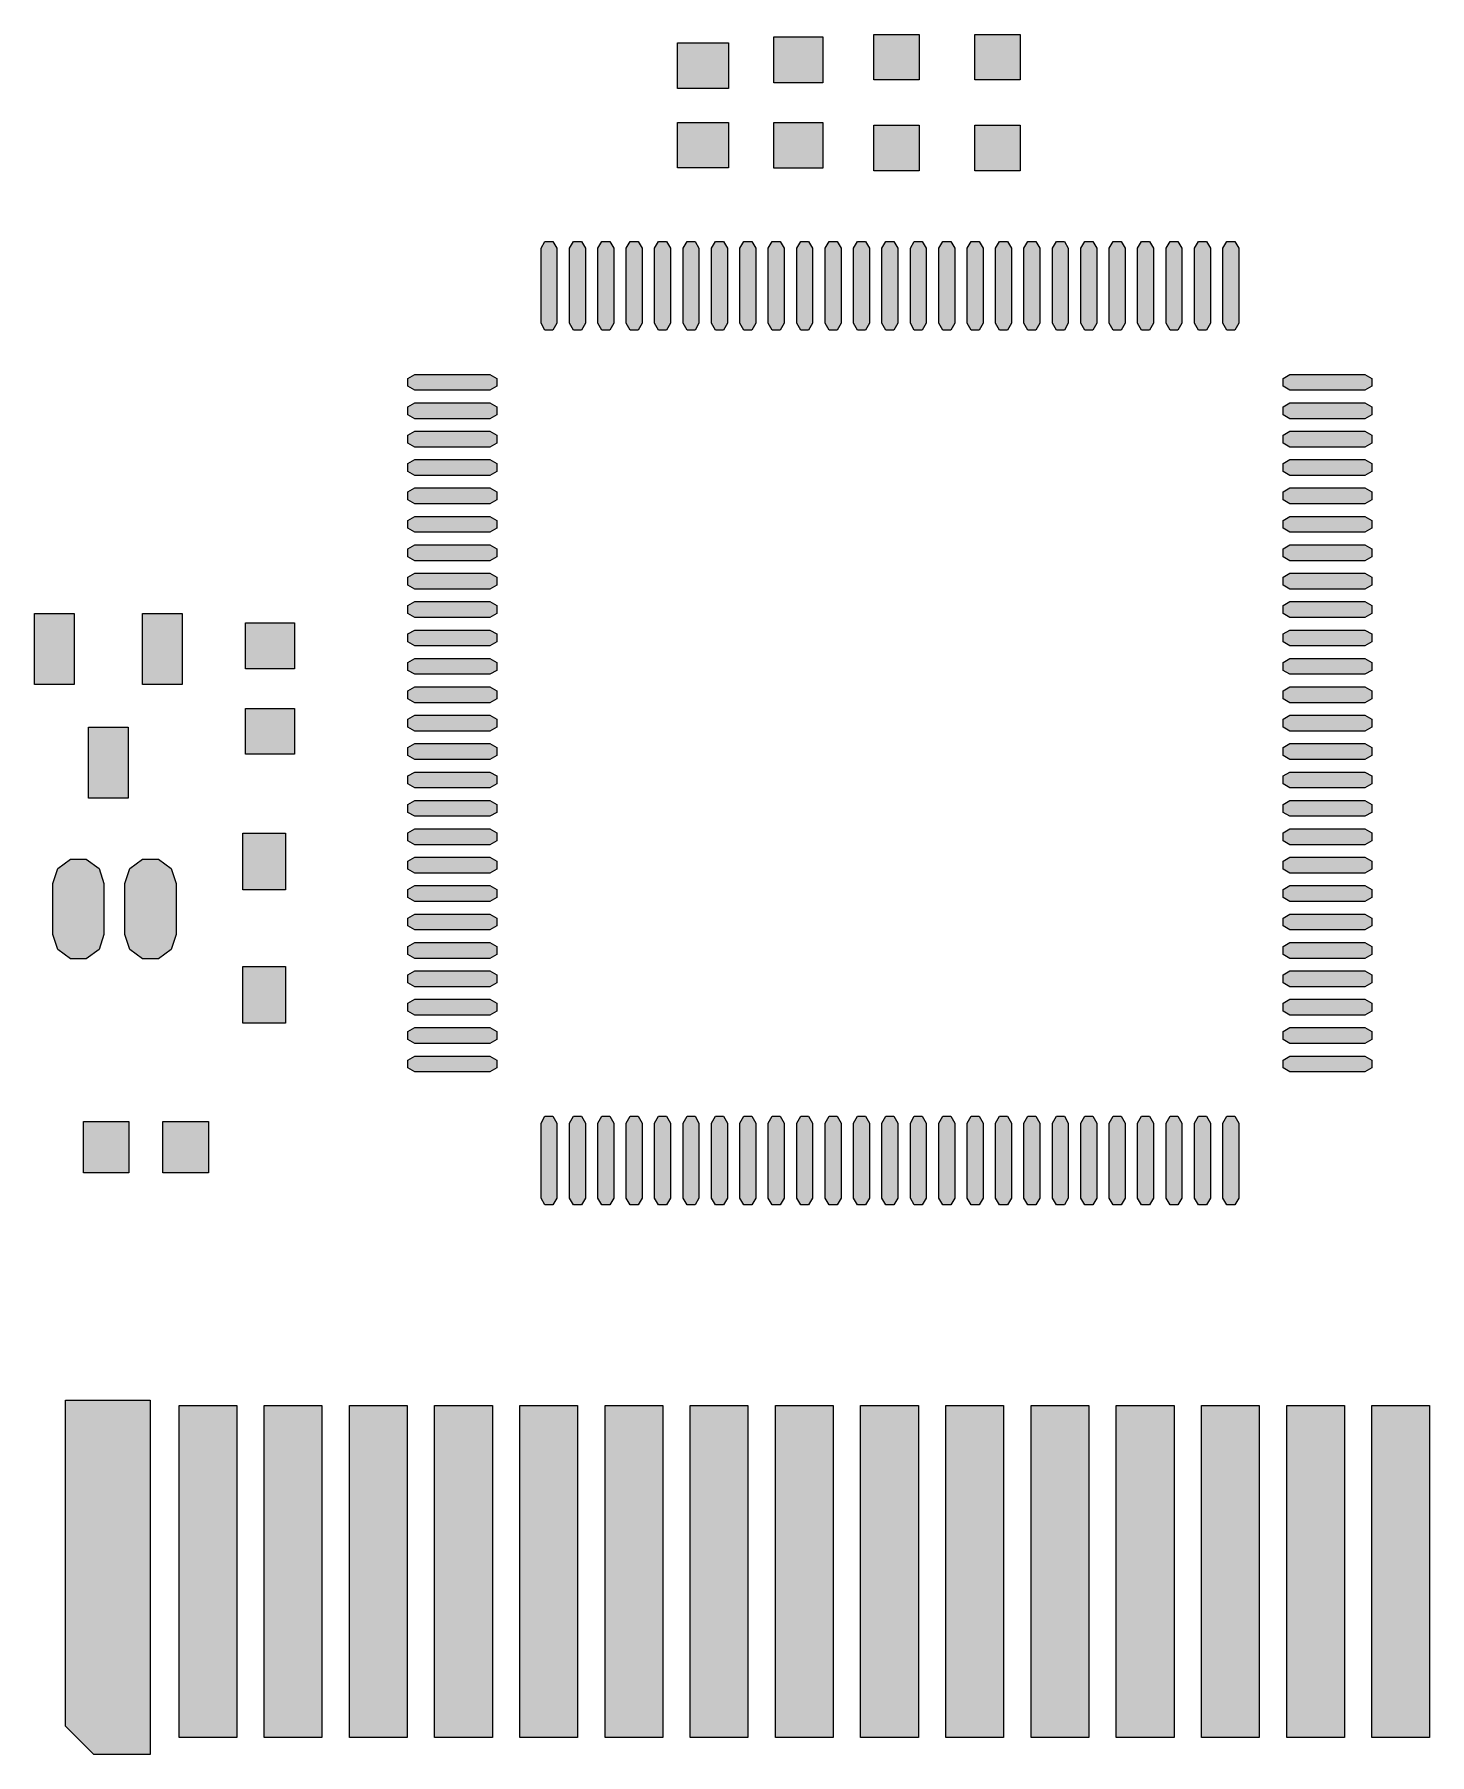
# Model space of a CAD drawing. Header units: millimetres. Extents: x -25 to 24.2, y -11 to 19.6.
# Drawn here: x -24.97 to -0.42, y -10.99 to 19.29 of the extents above; entities that cross this region are included whole.
import ezdxf

# ---------------------------------------------------------------- set-up
doc = ezdxf.new("R2010")
doc.units = ezdxf.units.MM
doc.header["$MEASUREMENT"] = 0
doc.layers.add('Top-Layer', color=7, linetype='Continuous', true_color=0xff0000)

msp = doc.modelspace()

# ---------------------------------------------------------------- hatches: boundary and pattern name
at = {"layer": 'Top-Layer'}
for points in [[(-13.656, 19.139), (-12.756, 19.139), (-12.756, 18.339), (-13.656, 18.339)], [(-11.962, 19.246), (-11.098, 19.246), (-11.098, 18.439), (-11.962, 18.439)], [(-9.402, 19.289), (-9.402, 18.489), (-10.202, 18.489), (-10.202, 19.289)], [(-7.624, 19.289), (-7.624, 18.489), (-8.424, 18.489), (-8.424, 19.289)], [(-13.656, 17.738), (-12.756, 17.738), (-12.756, 16.938), (-13.656, 16.938)], [(-11.962, 17.739), (-11.098, 17.739), (-11.098, 16.933), (-11.962, 16.933)], [(-9.402, 17.69), (-9.402, 16.89), (-10.202, 16.89), (-10.202, 17.69)], [(-7.624, 17.69), (-7.624, 16.89), (-8.424, 16.89), (-8.424, 17.69)], [(-16.057, 15.524), (-15.987, 15.645), (-15.847, 15.645), (-15.777, 15.524), (-15.777, 14.204), (-15.847, 14.083), (-15.987, 14.083), (-16.057, 14.204)], [(-15.557, 15.524), (-15.487, 15.645), (-15.347, 15.645), (-15.277, 15.524), (-15.277, 14.204), (-15.347, 14.083), (-15.487, 14.083), (-15.557, 14.204)], [(-15.057, 15.524), (-14.987, 15.645), (-14.847, 15.645), (-14.777, 15.524), (-14.777, 14.204), (-14.847, 14.083), (-14.987, 14.083), (-15.057, 14.204)], [(-14.557, 15.524), (-14.487, 15.645), (-14.347, 15.645), (-14.277, 15.524), (-14.277, 14.204), (-14.347, 14.083), (-14.487, 14.083), (-14.557, 14.204)], [(-14.057, 15.524), (-13.987, 15.645), (-13.847, 15.645), (-13.777, 15.524), (-13.777, 14.204), (-13.847, 14.083), (-13.987, 14.083), (-14.057, 14.204)], [(-13.557, 15.524), (-13.487, 15.645), (-13.347, 15.645), (-13.277, 15.524), (-13.277, 14.204), (-13.347, 14.083), (-13.487, 14.083), (-13.557, 14.204)], [(-13.057, 15.524), (-12.987, 15.645), (-12.847, 15.645), (-12.777, 15.524), (-12.777, 14.204), (-12.847, 14.083), (-12.987, 14.083), (-13.057, 14.204)], [(-12.557, 15.524), (-12.487, 15.645), (-12.347, 15.645), (-12.277, 15.524), (-12.277, 14.204), (-12.347, 14.083), (-12.487, 14.083), (-12.557, 14.204)], [(-12.057, 15.524), (-11.987, 15.645), (-11.847, 15.645), (-11.777, 15.524), (-11.777, 14.204), (-11.847, 14.083), (-11.987, 14.083), (-12.057, 14.204)], [(-11.557, 15.524), (-11.487, 15.645), (-11.347, 15.645), (-11.277, 15.524), (-11.277, 14.204), (-11.347, 14.083), (-11.487, 14.083), (-11.557, 14.204)], [(-11.057, 15.524), (-10.987, 15.645), (-10.847, 15.645), (-10.777, 15.524), (-10.777, 14.204), (-10.847, 14.083), (-10.987, 14.083), (-11.057, 14.204)], [(-10.557, 15.524), (-10.487, 15.645), (-10.347, 15.645), (-10.277, 15.524), (-10.277, 14.204), (-10.347, 14.083), (-10.487, 14.083), (-10.557, 14.204)], [(-10.057, 15.524), (-9.987, 15.645), (-9.847, 15.645), (-9.777, 15.524), (-9.777, 14.204), (-9.847, 14.083), (-9.987, 14.083), (-10.057, 14.204)], [(-9.557, 15.524), (-9.487, 15.645), (-9.347, 15.645), (-9.277, 15.524), (-9.277, 14.204), (-9.347, 14.083), (-9.487, 14.083), (-9.557, 14.204)], [(-9.057, 15.524), (-8.987, 15.645), (-8.847, 15.645), (-8.777, 15.524), (-8.777, 14.204), (-8.847, 14.083), (-8.987, 14.083), (-9.057, 14.204)], [(-8.557, 15.524), (-8.487, 15.645), (-8.347, 15.645), (-8.277, 15.524), (-8.277, 14.204), (-8.347, 14.083), (-8.487, 14.083), (-8.557, 14.204)], [(-8.057, 15.524), (-7.987, 15.645), (-7.847, 15.645), (-7.777, 15.524), (-7.777, 14.204), (-7.847, 14.083), (-7.987, 14.083), (-8.057, 14.204)], [(-7.557, 15.524), (-7.487, 15.645), (-7.347, 15.645), (-7.277, 15.524), (-7.277, 14.204), (-7.347, 14.083), (-7.487, 14.083), (-7.557, 14.204)], [(-7.057, 15.524), (-6.987, 15.645), (-6.847, 15.645), (-6.777, 15.524), (-6.777, 14.204), (-6.847, 14.083), (-6.987, 14.083), (-7.057, 14.204)], [(-6.557, 15.524), (-6.487, 15.645), (-6.347, 15.645), (-6.277, 15.524), (-6.277, 14.204), (-6.347, 14.083), (-6.487, 14.083), (-6.557, 14.204)], [(-6.057, 15.524), (-5.987, 15.645), (-5.847, 15.645), (-5.777, 15.524), (-5.777, 14.204), (-5.847, 14.083), (-5.987, 14.083), (-6.057, 14.204)], [(-5.557, 15.524), (-5.487, 15.645), (-5.347, 15.645), (-5.277, 15.524), (-5.277, 14.204), (-5.347, 14.083), (-5.487, 14.083), (-5.557, 14.204)], [(-5.057, 15.524), (-4.987, 15.645), (-4.847, 15.645), (-4.777, 15.524), (-4.777, 14.204), (-4.847, 14.083), (-4.987, 14.083), (-5.057, 14.204)], [(-4.557, 15.524), (-4.487, 15.645), (-4.347, 15.645), (-4.277, 15.524), (-4.277, 14.204), (-4.347, 14.083), (-4.487, 14.083), (-4.557, 14.204)], [(-4.057, 15.524), (-3.987, 15.645), (-3.847, 15.645), (-3.777, 15.524), (-3.777, 14.204), (-3.847, 14.083), (-3.987, 14.083), (-4.057, 14.204)], [(-16.957, 13.304), (-16.836, 13.234), (-16.836, 13.094), (-16.957, 13.024), (-18.277, 13.024), (-18.398, 13.094), (-18.398, 13.234), (-18.277, 13.304)], [(-1.557, 13.304), (-1.436, 13.234), (-1.436, 13.094), (-1.557, 13.024), (-2.877, 13.024), (-2.998, 13.094), (-2.998, 13.234), (-2.877, 13.304)], [(-16.957, 12.804), (-16.836, 12.734), (-16.836, 12.594), (-16.957, 12.524), (-18.277, 12.524), (-18.398, 12.594), (-18.398, 12.734), (-18.277, 12.804)], [(-1.557, 12.804), (-1.436, 12.734), (-1.436, 12.594), (-1.557, 12.524), (-2.877, 12.524), (-2.998, 12.594), (-2.998, 12.734), (-2.877, 12.804)], [(-16.957, 12.304), (-16.836, 12.234), (-16.836, 12.094), (-16.957, 12.024), (-18.277, 12.024), (-18.398, 12.094), (-18.398, 12.234), (-18.277, 12.304)], [(-1.557, 12.304), (-1.436, 12.234), (-1.436, 12.094), (-1.557, 12.024), (-2.877, 12.024), (-2.998, 12.094), (-2.998, 12.234), (-2.877, 12.304)], [(-16.957, 11.804), (-16.836, 11.734), (-16.836, 11.594), (-16.957, 11.524), (-18.277, 11.524), (-18.398, 11.594), (-18.398, 11.734), (-18.277, 11.804)], [(-1.557, 11.804), (-1.436, 11.734), (-1.436, 11.594), (-1.557, 11.524), (-2.877, 11.524), (-2.998, 11.594), (-2.998, 11.734), (-2.877, 11.804)], [(-16.957, 11.304), (-16.836, 11.234), (-16.836, 11.094), (-16.957, 11.024), (-18.277, 11.024), (-18.398, 11.094), (-18.398, 11.234), (-18.277, 11.304)], [(-1.557, 11.304), (-1.436, 11.234), (-1.436, 11.094), (-1.557, 11.024), (-2.877, 11.024), (-2.998, 11.094), (-2.998, 11.234), (-2.877, 11.304)], [(-16.957, 10.804), (-16.836, 10.734), (-16.836, 10.594), (-16.957, 10.524), (-18.277, 10.524), (-18.398, 10.594), (-18.398, 10.734), (-18.277, 10.804)], [(-1.557, 10.804), (-1.436, 10.734), (-1.436, 10.594), (-1.557, 10.524), (-2.877, 10.524), (-2.998, 10.594), (-2.998, 10.734), (-2.877, 10.804)], [(-16.957, 10.304), (-16.836, 10.234), (-16.836, 10.094), (-16.957, 10.024), (-18.277, 10.024), (-18.398, 10.094), (-18.398, 10.234), (-18.277, 10.304)], [(-1.557, 10.304), (-1.436, 10.234), (-1.436, 10.094), (-1.557, 10.024), (-2.877, 10.024), (-2.998, 10.094), (-2.998, 10.234), (-2.877, 10.304)], [(-16.957, 9.804), (-16.836, 9.734), (-16.836, 9.594), (-16.957, 9.524), (-18.277, 9.524), (-18.398, 9.594), (-18.398, 9.734), (-18.277, 9.804)], [(-1.557, 9.804), (-1.436, 9.734), (-1.436, 9.594), (-1.557, 9.524), (-2.877, 9.524), (-2.998, 9.594), (-2.998, 9.734), (-2.877, 9.804)], [(-24.273, 7.843), (-24.973, 7.843), (-24.973, 9.093), (-24.273, 9.093)], [(-22.373, 7.843), (-23.073, 7.843), (-23.073, 9.093), (-22.373, 9.093)], [(-16.957, 9.304), (-16.836, 9.234), (-16.836, 9.094), (-16.957, 9.024), (-18.277, 9.024), (-18.398, 9.094), (-18.398, 9.234), (-18.277, 9.304)], [(-1.557, 9.304), (-1.436, 9.234), (-1.436, 9.094), (-1.557, 9.024), (-2.877, 9.024), (-2.998, 9.094), (-2.998, 9.234), (-2.877, 9.304)], [(-20.396, 8.123), (-21.26, 8.123), (-21.26, 8.929), (-20.396, 8.929)], [(-16.957, 8.804), (-16.836, 8.734), (-16.836, 8.594), (-16.957, 8.524), (-18.277, 8.524), (-18.398, 8.594), (-18.398, 8.734), (-18.277, 8.804)], [(-1.557, 8.804), (-1.436, 8.734), (-1.436, 8.594), (-1.557, 8.524), (-2.877, 8.524), (-2.998, 8.594), (-2.998, 8.734), (-2.877, 8.804)], [(-16.957, 8.304), (-16.836, 8.234), (-16.836, 8.094), (-16.957, 8.024), (-18.277, 8.024), (-18.398, 8.094), (-18.398, 8.234), (-18.277, 8.304)], [(-1.557, 8.304), (-1.436, 8.234), (-1.436, 8.094), (-1.557, 8.024), (-2.877, 8.024), (-2.998, 8.094), (-2.998, 8.234), (-2.877, 8.304)], [(-16.957, 7.804), (-16.836, 7.734), (-16.836, 7.594), (-16.957, 7.524), (-18.277, 7.524), (-18.398, 7.594), (-18.398, 7.734), (-18.277, 7.804)], [(-1.557, 7.804), (-1.436, 7.734), (-1.436, 7.594), (-1.557, 7.524), (-2.877, 7.524), (-2.998, 7.594), (-2.998, 7.734), (-2.877, 7.804)], [(-20.396, 6.616), (-21.26, 6.616), (-21.26, 7.422), (-20.396, 7.422)], [(-16.957, 7.304), (-16.836, 7.234), (-16.836, 7.094), (-16.957, 7.024), (-18.277, 7.024), (-18.398, 7.094), (-18.398, 7.234), (-18.277, 7.304)], [(-1.557, 7.304), (-1.436, 7.234), (-1.436, 7.094), (-1.557, 7.024), (-2.877, 7.024), (-2.998, 7.094), (-2.998, 7.234), (-2.877, 7.304)], [(-23.323, 5.843), (-24.023, 5.843), (-24.023, 7.093), (-23.323, 7.093)], [(-16.957, 6.804), (-16.836, 6.734), (-16.836, 6.594), (-16.957, 6.524), (-18.277, 6.524), (-18.398, 6.594), (-18.398, 6.734), (-18.277, 6.804)], [(-1.557, 6.804), (-1.436, 6.734), (-1.436, 6.594), (-1.557, 6.524), (-2.877, 6.524), (-2.998, 6.594), (-2.998, 6.734), (-2.877, 6.804)], [(-16.957, 6.304), (-16.836, 6.234), (-16.836, 6.094), (-16.957, 6.024), (-18.277, 6.024), (-18.398, 6.094), (-18.398, 6.234), (-18.277, 6.304)], [(-1.557, 6.304), (-1.436, 6.234), (-1.436, 6.094), (-1.557, 6.024), (-2.877, 6.024), (-2.998, 6.094), (-2.998, 6.234), (-2.877, 6.304)], [(-16.957, 5.804), (-16.836, 5.734), (-16.836, 5.594), (-16.957, 5.524), (-18.277, 5.524), (-18.398, 5.594), (-18.398, 5.734), (-18.277, 5.804)], [(-1.557, 5.804), (-1.436, 5.734), (-1.436, 5.594), (-1.557, 5.524), (-2.877, 5.524), (-2.998, 5.594), (-2.998, 5.734), (-2.877, 5.804)], [(-20.555, 4.229), (-21.305, 4.229), (-21.305, 5.229), (-20.555, 5.229)], [(-16.957, 5.304), (-16.836, 5.234), (-16.836, 5.094), (-16.957, 5.024), (-18.277, 5.024), (-18.398, 5.094), (-18.398, 5.234), (-18.277, 5.304)], [(-1.557, 5.304), (-1.436, 5.234), (-1.436, 5.094), (-1.557, 5.024), (-2.877, 5.024), (-2.998, 5.094), (-2.998, 5.234), (-2.877, 5.304)], [(-24.649, 4.343), (-24.563, 4.608), (-24.338, 4.771), (-24.06, 4.771), (-23.835, 4.608), (-23.749, 4.343), (-23.749, 3.443), (-23.835, 3.179), (-24.06, 3.015), (-24.338, 3.015), (-24.563, 3.179), (-24.649, 3.443)], [(-23.379, 4.343), (-23.293, 4.608), (-23.068, 4.771), (-22.79, 4.771), (-22.565, 4.608), (-22.479, 4.343), (-22.479, 3.443), (-22.565, 3.179), (-22.79, 3.015), (-23.068, 3.015), (-23.293, 3.179), (-23.379, 3.443)], [(-16.957, 4.804), (-16.836, 4.734), (-16.836, 4.594), (-16.957, 4.524), (-18.277, 4.524), (-18.398, 4.594), (-18.398, 4.734), (-18.277, 4.804)], [(-1.557, 4.804), (-1.436, 4.734), (-1.436, 4.594), (-1.557, 4.524), (-2.877, 4.524), (-2.998, 4.594), (-2.998, 4.734), (-2.877, 4.804)], [(-16.957, 4.304), (-16.836, 4.234), (-16.836, 4.094), (-16.957, 4.024), (-18.277, 4.024), (-18.398, 4.094), (-18.398, 4.234), (-18.277, 4.304)], [(-1.557, 4.304), (-1.436, 4.234), (-1.436, 4.094), (-1.557, 4.024), (-2.877, 4.024), (-2.998, 4.094), (-2.998, 4.234), (-2.877, 4.304)], [(-16.957, 3.804), (-16.836, 3.734), (-16.836, 3.594), (-16.957, 3.524), (-18.277, 3.524), (-18.398, 3.594), (-18.398, 3.734), (-18.277, 3.804)], [(-1.557, 3.804), (-1.436, 3.734), (-1.436, 3.594), (-1.557, 3.524), (-2.877, 3.524), (-2.998, 3.594), (-2.998, 3.734), (-2.877, 3.804)], [(-16.957, 3.304), (-16.836, 3.234), (-16.836, 3.094), (-16.957, 3.024), (-18.277, 3.024), (-18.398, 3.094), (-18.398, 3.234), (-18.277, 3.304)], [(-1.557, 3.304), (-1.436, 3.234), (-1.436, 3.094), (-1.557, 3.024), (-2.877, 3.024), (-2.998, 3.094), (-2.998, 3.234), (-2.877, 3.304)], [(-20.555, 1.883), (-21.305, 1.883), (-21.305, 2.883), (-20.555, 2.883)], [(-16.957, 2.804), (-16.836, 2.734), (-16.836, 2.594), (-16.957, 2.524), (-18.277, 2.524), (-18.398, 2.594), (-18.398, 2.734), (-18.277, 2.804)], [(-1.557, 2.804), (-1.436, 2.734), (-1.436, 2.594), (-1.557, 2.524), (-2.877, 2.524), (-2.998, 2.594), (-2.998, 2.734), (-2.877, 2.804)], [(-16.957, 2.304), (-16.836, 2.234), (-16.836, 2.094), (-16.957, 2.024), (-18.277, 2.024), (-18.398, 2.094), (-18.398, 2.234), (-18.277, 2.304)], [(-1.557, 2.304), (-1.436, 2.234), (-1.436, 2.094), (-1.557, 2.024), (-2.877, 2.024), (-2.998, 2.094), (-2.998, 2.234), (-2.877, 2.304)], [(-16.957, 1.804), (-16.836, 1.734), (-16.836, 1.594), (-16.957, 1.524), (-18.277, 1.524), (-18.398, 1.594), (-18.398, 1.734), (-18.277, 1.804)], [(-1.557, 1.804), (-1.436, 1.734), (-1.436, 1.594), (-1.557, 1.524), (-2.877, 1.524), (-2.998, 1.594), (-2.998, 1.734), (-2.877, 1.804)], [(-16.957, 1.304), (-16.836, 1.234), (-16.836, 1.094), (-16.957, 1.024), (-18.277, 1.024), (-18.398, 1.094), (-18.398, 1.234), (-18.277, 1.304)], [(-1.557, 1.304), (-1.436, 1.234), (-1.436, 1.094), (-1.557, 1.024), (-2.877, 1.024), (-2.998, 1.094), (-2.998, 1.234), (-2.877, 1.304)], [(-23.31, 0.15), (-23.31, -0.75), (-24.11, -0.75), (-24.11, 0.15)], [(-21.91, 0.15), (-21.91, -0.75), (-22.71, -0.75), (-22.71, 0.15)], [(-16.057, 0.124), (-15.987, 0.245), (-15.847, 0.245), (-15.777, 0.124), (-15.777, -1.196), (-15.847, -1.317), (-15.987, -1.317), (-16.057, -1.196)], [(-15.557, 0.124), (-15.487, 0.245), (-15.347, 0.245), (-15.277, 0.124), (-15.277, -1.196), (-15.347, -1.317), (-15.487, -1.317), (-15.557, -1.196)], [(-15.057, 0.124), (-14.987, 0.245), (-14.847, 0.245), (-14.777, 0.124), (-14.777, -1.196), (-14.847, -1.317), (-14.987, -1.317), (-15.057, -1.196)], [(-14.557, 0.124), (-14.487, 0.245), (-14.347, 0.245), (-14.277, 0.124), (-14.277, -1.196), (-14.347, -1.317), (-14.487, -1.317), (-14.557, -1.196)], [(-14.057, 0.124), (-13.987, 0.245), (-13.847, 0.245), (-13.777, 0.124), (-13.777, -1.196), (-13.847, -1.317), (-13.987, -1.317), (-14.057, -1.196)], [(-13.557, 0.124), (-13.487, 0.245), (-13.347, 0.245), (-13.277, 0.124), (-13.277, -1.196), (-13.347, -1.317), (-13.487, -1.317), (-13.557, -1.196)], [(-13.057, 0.124), (-12.987, 0.245), (-12.847, 0.245), (-12.777, 0.124), (-12.777, -1.196), (-12.847, -1.317), (-12.987, -1.317), (-13.057, -1.196)], [(-12.557, 0.124), (-12.487, 0.245), (-12.347, 0.245), (-12.277, 0.124), (-12.277, -1.196), (-12.347, -1.317), (-12.487, -1.317), (-12.557, -1.196)], [(-12.057, 0.124), (-11.987, 0.245), (-11.847, 0.245), (-11.777, 0.124), (-11.777, -1.196), (-11.847, -1.317), (-11.987, -1.317), (-12.057, -1.196)], [(-11.557, 0.124), (-11.487, 0.245), (-11.347, 0.245), (-11.277, 0.124), (-11.277, -1.196), (-11.347, -1.317), (-11.487, -1.317), (-11.557, -1.196)], [(-11.057, 0.124), (-10.987, 0.245), (-10.847, 0.245), (-10.777, 0.124), (-10.777, -1.196), (-10.847, -1.317), (-10.987, -1.317), (-11.057, -1.196)], [(-10.557, 0.124), (-10.487, 0.245), (-10.347, 0.245), (-10.277, 0.124), (-10.277, -1.196), (-10.347, -1.317), (-10.487, -1.317), (-10.557, -1.196)], [(-10.057, 0.124), (-9.987, 0.245), (-9.847, 0.245), (-9.777, 0.124), (-9.777, -1.196), (-9.847, -1.317), (-9.987, -1.317), (-10.057, -1.196)], [(-9.557, 0.124), (-9.487, 0.245), (-9.347, 0.245), (-9.277, 0.124), (-9.277, -1.196), (-9.347, -1.317), (-9.487, -1.317), (-9.557, -1.196)], [(-9.057, 0.124), (-8.987, 0.245), (-8.847, 0.245), (-8.777, 0.124), (-8.777, -1.196), (-8.847, -1.317), (-8.987, -1.317), (-9.057, -1.196)], [(-8.557, 0.124), (-8.487, 0.245), (-8.347, 0.245), (-8.277, 0.124), (-8.277, -1.196), (-8.347, -1.317), (-8.487, -1.317), (-8.557, -1.196)], [(-8.057, 0.124), (-7.987, 0.245), (-7.847, 0.245), (-7.777, 0.124), (-7.777, -1.196), (-7.847, -1.317), (-7.987, -1.317), (-8.057, -1.196)], [(-7.557, 0.124), (-7.487, 0.245), (-7.347, 0.245), (-7.277, 0.124), (-7.277, -1.196), (-7.347, -1.317), (-7.487, -1.317), (-7.557, -1.196)], [(-7.057, 0.124), (-6.987, 0.245), (-6.847, 0.245), (-6.777, 0.124), (-6.777, -1.196), (-6.847, -1.317), (-6.987, -1.317), (-7.057, -1.196)], [(-6.557, 0.124), (-6.487, 0.245), (-6.347, 0.245), (-6.277, 0.124), (-6.277, -1.196), (-6.347, -1.317), (-6.487, -1.317), (-6.557, -1.196)], [(-6.057, 0.124), (-5.987, 0.245), (-5.847, 0.245), (-5.777, 0.124), (-5.777, -1.196), (-5.847, -1.317), (-5.987, -1.317), (-6.057, -1.196)], [(-5.557, 0.124), (-5.487, 0.245), (-5.347, 0.245), (-5.277, 0.124), (-5.277, -1.196), (-5.347, -1.317), (-5.487, -1.317), (-5.557, -1.196)], [(-5.057, 0.124), (-4.987, 0.245), (-4.847, 0.245), (-4.777, 0.124), (-4.777, -1.196), (-4.847, -1.317), (-4.987, -1.317), (-5.057, -1.196)], [(-4.557, 0.124), (-4.487, 0.245), (-4.347, 0.245), (-4.277, 0.124), (-4.277, -1.196), (-4.347, -1.317), (-4.487, -1.317), (-4.557, -1.196)], [(-4.057, 0.124), (-3.987, 0.245), (-3.847, 0.245), (-3.777, 0.124), (-3.777, -1.196), (-3.847, -1.317), (-3.987, -1.317), (-4.057, -1.196)], [(-23.928, -10.993), (-24.428, -10.493), (-24.428, -4.754), (-22.937, -4.754), (-22.937, -10.993)], [(-22.428, -10.69), (-22.428, -4.848), (-21.412, -4.848), (-21.412, -10.69)], [(-20.928, -10.69), (-20.928, -4.848), (-19.912, -4.848), (-19.912, -10.69)], [(-19.429, -10.69), (-19.429, -4.848), (-18.413, -4.848), (-18.413, -10.69)], [(-17.929, -10.69), (-17.929, -4.848), (-16.913, -4.848), (-16.913, -10.69)], [(-16.43, -10.69), (-16.43, -4.848), (-15.414, -4.848), (-15.414, -10.69)], [(-14.93, -10.69), (-14.93, -4.848), (-13.914, -4.848), (-13.914, -10.69)], [(-13.431, -10.69), (-13.431, -4.848), (-12.415, -4.848), (-12.415, -10.69)], [(-11.931, -10.69), (-11.931, -4.848), (-10.915, -4.848), (-10.915, -10.69)], [(-10.432, -10.69), (-10.432, -4.848), (-9.416, -4.848), (-9.416, -10.69)], [(-8.932, -10.69), (-8.932, -4.848), (-7.916, -4.848), (-7.916, -10.69)], [(-7.433, -10.69), (-7.433, -4.848), (-6.417, -4.848), (-6.417, -10.69)], [(-5.933, -10.69), (-5.933, -4.848), (-4.917, -4.848), (-4.917, -10.69)], [(-4.434, -10.69), (-4.434, -4.848), (-3.418, -4.848), (-3.418, -10.69)], [(-2.934, -10.69), (-2.934, -4.848), (-1.918, -4.848), (-1.918, -10.69)], [(-1.435, -10.69), (-1.435, -4.848), (-0.419, -4.848), (-0.419, -10.69)]]:
    msp.add_hatch(color=256, dxfattribs=at).paths.add_polyline_path(points)

# ---------------------------------------------------------------- linework, layer by layer
for points in [[(-13.656, 19.139), (-12.756, 19.139), (-12.756, 18.339), (-13.656, 18.339)], [(-11.962, 19.246), (-11.098, 19.246), (-11.098, 18.439), (-11.962, 18.439)], [(-9.402, 19.289), (-9.402, 18.489), (-10.202, 18.489), (-10.202, 19.289)], [(-7.624, 19.289), (-7.624, 18.489), (-8.424, 18.489), (-8.424, 19.289)], [(-13.656, 17.738), (-12.756, 17.738), (-12.756, 16.938), (-13.656, 16.938)], [(-11.962, 17.739), (-11.098, 17.739), (-11.098, 16.933), (-11.962, 16.933)], [(-9.402, 17.69), (-9.402, 16.89), (-10.202, 16.89), (-10.202, 17.69)], [(-7.624, 17.69), (-7.624, 16.89), (-8.424, 16.89), (-8.424, 17.69)], [(-16.057, 15.524), (-15.987, 15.645), (-15.847, 15.645), (-15.777, 15.524), (-15.777, 14.204), (-15.847, 14.083), (-15.987, 14.083), (-16.057, 14.204)], [(-15.557, 15.524), (-15.487, 15.645), (-15.347, 15.645), (-15.277, 15.524), (-15.277, 14.204), (-15.347, 14.083), (-15.487, 14.083), (-15.557, 14.204)], [(-15.057, 15.524), (-14.987, 15.645), (-14.847, 15.645), (-14.777, 15.524), (-14.777, 14.204), (-14.847, 14.083), (-14.987, 14.083), (-15.057, 14.204)], [(-14.557, 15.524), (-14.487, 15.645), (-14.347, 15.645), (-14.277, 15.524), (-14.277, 14.204), (-14.347, 14.083), (-14.487, 14.083), (-14.557, 14.204)], [(-14.057, 15.524), (-13.987, 15.645), (-13.847, 15.645), (-13.777, 15.524), (-13.777, 14.204), (-13.847, 14.083), (-13.987, 14.083), (-14.057, 14.204)], [(-13.557, 15.524), (-13.487, 15.645), (-13.347, 15.645), (-13.277, 15.524), (-13.277, 14.204), (-13.347, 14.083), (-13.487, 14.083), (-13.557, 14.204)], [(-13.057, 15.524), (-12.987, 15.645), (-12.847, 15.645), (-12.777, 15.524), (-12.777, 14.204), (-12.847, 14.083), (-12.987, 14.083), (-13.057, 14.204)], [(-12.557, 15.524), (-12.487, 15.645), (-12.347, 15.645), (-12.277, 15.524), (-12.277, 14.204), (-12.347, 14.083), (-12.487, 14.083), (-12.557, 14.204)], [(-12.057, 15.524), (-11.987, 15.645), (-11.847, 15.645), (-11.777, 15.524), (-11.777, 14.204), (-11.847, 14.083), (-11.987, 14.083), (-12.057, 14.204)], [(-11.557, 15.524), (-11.487, 15.645), (-11.347, 15.645), (-11.277, 15.524), (-11.277, 14.204), (-11.347, 14.083), (-11.487, 14.083), (-11.557, 14.204)], [(-11.057, 15.524), (-10.987, 15.645), (-10.847, 15.645), (-10.777, 15.524), (-10.777, 14.204), (-10.847, 14.083), (-10.987, 14.083), (-11.057, 14.204)], [(-10.557, 15.524), (-10.487, 15.645), (-10.347, 15.645), (-10.277, 15.524), (-10.277, 14.204), (-10.347, 14.083), (-10.487, 14.083), (-10.557, 14.204)], [(-10.057, 15.524), (-9.987, 15.645), (-9.847, 15.645), (-9.777, 15.524), (-9.777, 14.204), (-9.847, 14.083), (-9.987, 14.083), (-10.057, 14.204)], [(-9.557, 15.524), (-9.487, 15.645), (-9.347, 15.645), (-9.277, 15.524), (-9.277, 14.204), (-9.347, 14.083), (-9.487, 14.083), (-9.557, 14.204)], [(-9.057, 15.524), (-8.987, 15.645), (-8.847, 15.645), (-8.777, 15.524), (-8.777, 14.204), (-8.847, 14.083), (-8.987, 14.083), (-9.057, 14.204)], [(-8.557, 15.524), (-8.487, 15.645), (-8.347, 15.645), (-8.277, 15.524), (-8.277, 14.204), (-8.347, 14.083), (-8.487, 14.083), (-8.557, 14.204)], [(-8.057, 15.524), (-7.987, 15.645), (-7.847, 15.645), (-7.777, 15.524), (-7.777, 14.204), (-7.847, 14.083), (-7.987, 14.083), (-8.057, 14.204)], [(-7.557, 15.524), (-7.487, 15.645), (-7.347, 15.645), (-7.277, 15.524), (-7.277, 14.204), (-7.347, 14.083), (-7.487, 14.083), (-7.557, 14.204)], [(-7.057, 15.524), (-6.987, 15.645), (-6.847, 15.645), (-6.777, 15.524), (-6.777, 14.204), (-6.847, 14.083), (-6.987, 14.083), (-7.057, 14.204)], [(-6.557, 15.524), (-6.487, 15.645), (-6.347, 15.645), (-6.277, 15.524), (-6.277, 14.204), (-6.347, 14.083), (-6.487, 14.083), (-6.557, 14.204)], [(-6.057, 15.524), (-5.987, 15.645), (-5.847, 15.645), (-5.777, 15.524), (-5.777, 14.204), (-5.847, 14.083), (-5.987, 14.083), (-6.057, 14.204)], [(-5.557, 15.524), (-5.487, 15.645), (-5.347, 15.645), (-5.277, 15.524), (-5.277, 14.204), (-5.347, 14.083), (-5.487, 14.083), (-5.557, 14.204)], [(-5.057, 15.524), (-4.987, 15.645), (-4.847, 15.645), (-4.777, 15.524), (-4.777, 14.204), (-4.847, 14.083), (-4.987, 14.083), (-5.057, 14.204)], [(-4.557, 15.524), (-4.487, 15.645), (-4.347, 15.645), (-4.277, 15.524), (-4.277, 14.204), (-4.347, 14.083), (-4.487, 14.083), (-4.557, 14.204)], [(-4.057, 15.524), (-3.987, 15.645), (-3.847, 15.645), (-3.777, 15.524), (-3.777, 14.204), (-3.847, 14.083), (-3.987, 14.083), (-4.057, 14.204)], [(-16.957, 13.304), (-16.836, 13.234), (-16.836, 13.094), (-16.957, 13.024), (-18.277, 13.024), (-18.398, 13.094), (-18.398, 13.234), (-18.277, 13.304)], [(-1.557, 13.304), (-1.436, 13.234), (-1.436, 13.094), (-1.557, 13.024), (-2.877, 13.024), (-2.998, 13.094), (-2.998, 13.234), (-2.877, 13.304)], [(-16.957, 12.804), (-16.836, 12.734), (-16.836, 12.594), (-16.957, 12.524), (-18.277, 12.524), (-18.398, 12.594), (-18.398, 12.734), (-18.277, 12.804)], [(-1.557, 12.804), (-1.436, 12.734), (-1.436, 12.594), (-1.557, 12.524), (-2.877, 12.524), (-2.998, 12.594), (-2.998, 12.734), (-2.877, 12.804)], [(-16.957, 12.304), (-16.836, 12.234), (-16.836, 12.094), (-16.957, 12.024), (-18.277, 12.024), (-18.398, 12.094), (-18.398, 12.234), (-18.277, 12.304)], [(-1.557, 12.304), (-1.436, 12.234), (-1.436, 12.094), (-1.557, 12.024), (-2.877, 12.024), (-2.998, 12.094), (-2.998, 12.234), (-2.877, 12.304)], [(-16.957, 11.804), (-16.836, 11.734), (-16.836, 11.594), (-16.957, 11.524), (-18.277, 11.524), (-18.398, 11.594), (-18.398, 11.734), (-18.277, 11.804)], [(-1.557, 11.804), (-1.436, 11.734), (-1.436, 11.594), (-1.557, 11.524), (-2.877, 11.524), (-2.998, 11.594), (-2.998, 11.734), (-2.877, 11.804)], [(-16.957, 11.304), (-16.836, 11.234), (-16.836, 11.094), (-16.957, 11.024), (-18.277, 11.024), (-18.398, 11.094), (-18.398, 11.234), (-18.277, 11.304)], [(-1.557, 11.304), (-1.436, 11.234), (-1.436, 11.094), (-1.557, 11.024), (-2.877, 11.024), (-2.998, 11.094), (-2.998, 11.234), (-2.877, 11.304)], [(-16.957, 10.804), (-16.836, 10.734), (-16.836, 10.594), (-16.957, 10.524), (-18.277, 10.524), (-18.398, 10.594), (-18.398, 10.734), (-18.277, 10.804)], [(-1.557, 10.804), (-1.436, 10.734), (-1.436, 10.594), (-1.557, 10.524), (-2.877, 10.524), (-2.998, 10.594), (-2.998, 10.734), (-2.877, 10.804)], [(-16.957, 10.304), (-16.836, 10.234), (-16.836, 10.094), (-16.957, 10.024), (-18.277, 10.024), (-18.398, 10.094), (-18.398, 10.234), (-18.277, 10.304)], [(-1.557, 10.304), (-1.436, 10.234), (-1.436, 10.094), (-1.557, 10.024), (-2.877, 10.024), (-2.998, 10.094), (-2.998, 10.234), (-2.877, 10.304)], [(-16.957, 9.804), (-16.836, 9.734), (-16.836, 9.594), (-16.957, 9.524), (-18.277, 9.524), (-18.398, 9.594), (-18.398, 9.734), (-18.277, 9.804)], [(-1.557, 9.804), (-1.436, 9.734), (-1.436, 9.594), (-1.557, 9.524), (-2.877, 9.524), (-2.998, 9.594), (-2.998, 9.734), (-2.877, 9.804)], [(-24.273, 7.843), (-24.973, 7.843), (-24.973, 9.093), (-24.273, 9.093)], [(-22.373, 7.843), (-23.073, 7.843), (-23.073, 9.093), (-22.373, 9.093)], [(-16.957, 9.304), (-16.836, 9.234), (-16.836, 9.094), (-16.957, 9.024), (-18.277, 9.024), (-18.398, 9.094), (-18.398, 9.234), (-18.277, 9.304)], [(-1.557, 9.304), (-1.436, 9.234), (-1.436, 9.094), (-1.557, 9.024), (-2.877, 9.024), (-2.998, 9.094), (-2.998, 9.234), (-2.877, 9.304)], [(-20.396, 8.123), (-21.26, 8.123), (-21.26, 8.929), (-20.396, 8.929)], [(-16.957, 8.804), (-16.836, 8.734), (-16.836, 8.594), (-16.957, 8.524), (-18.277, 8.524), (-18.398, 8.594), (-18.398, 8.734), (-18.277, 8.804)], [(-1.557, 8.804), (-1.436, 8.734), (-1.436, 8.594), (-1.557, 8.524), (-2.877, 8.524), (-2.998, 8.594), (-2.998, 8.734), (-2.877, 8.804)], [(-16.957, 8.304), (-16.836, 8.234), (-16.836, 8.094), (-16.957, 8.024), (-18.277, 8.024), (-18.398, 8.094), (-18.398, 8.234), (-18.277, 8.304)], [(-1.557, 8.304), (-1.436, 8.234), (-1.436, 8.094), (-1.557, 8.024), (-2.877, 8.024), (-2.998, 8.094), (-2.998, 8.234), (-2.877, 8.304)], [(-16.957, 7.804), (-16.836, 7.734), (-16.836, 7.594), (-16.957, 7.524), (-18.277, 7.524), (-18.398, 7.594), (-18.398, 7.734), (-18.277, 7.804)], [(-1.557, 7.804), (-1.436, 7.734), (-1.436, 7.594), (-1.557, 7.524), (-2.877, 7.524), (-2.998, 7.594), (-2.998, 7.734), (-2.877, 7.804)], [(-20.396, 6.616), (-21.26, 6.616), (-21.26, 7.422), (-20.396, 7.422)], [(-16.957, 7.304), (-16.836, 7.234), (-16.836, 7.094), (-16.957, 7.024), (-18.277, 7.024), (-18.398, 7.094), (-18.398, 7.234), (-18.277, 7.304)], [(-1.557, 7.304), (-1.436, 7.234), (-1.436, 7.094), (-1.557, 7.024), (-2.877, 7.024), (-2.998, 7.094), (-2.998, 7.234), (-2.877, 7.304)], [(-23.323, 5.843), (-24.023, 5.843), (-24.023, 7.093), (-23.323, 7.093)], [(-16.957, 6.804), (-16.836, 6.734), (-16.836, 6.594), (-16.957, 6.524), (-18.277, 6.524), (-18.398, 6.594), (-18.398, 6.734), (-18.277, 6.804)], [(-1.557, 6.804), (-1.436, 6.734), (-1.436, 6.594), (-1.557, 6.524), (-2.877, 6.524), (-2.998, 6.594), (-2.998, 6.734), (-2.877, 6.804)], [(-16.957, 6.304), (-16.836, 6.234), (-16.836, 6.094), (-16.957, 6.024), (-18.277, 6.024), (-18.398, 6.094), (-18.398, 6.234), (-18.277, 6.304)], [(-1.557, 6.304), (-1.436, 6.234), (-1.436, 6.094), (-1.557, 6.024), (-2.877, 6.024), (-2.998, 6.094), (-2.998, 6.234), (-2.877, 6.304)], [(-16.957, 5.804), (-16.836, 5.734), (-16.836, 5.594), (-16.957, 5.524), (-18.277, 5.524), (-18.398, 5.594), (-18.398, 5.734), (-18.277, 5.804)], [(-1.557, 5.804), (-1.436, 5.734), (-1.436, 5.594), (-1.557, 5.524), (-2.877, 5.524), (-2.998, 5.594), (-2.998, 5.734), (-2.877, 5.804)], [(-20.555, 4.229), (-21.305, 4.229), (-21.305, 5.229), (-20.555, 5.229)], [(-16.957, 5.304), (-16.836, 5.234), (-16.836, 5.094), (-16.957, 5.024), (-18.277, 5.024), (-18.398, 5.094), (-18.398, 5.234), (-18.277, 5.304)], [(-1.557, 5.304), (-1.436, 5.234), (-1.436, 5.094), (-1.557, 5.024), (-2.877, 5.024), (-2.998, 5.094), (-2.998, 5.234), (-2.877, 5.304)], [(-24.649, 4.343), (-24.563, 4.608), (-24.338, 4.771), (-24.06, 4.771), (-23.835, 4.608), (-23.749, 4.343), (-23.749, 3.443), (-23.835, 3.179), (-24.06, 3.015), (-24.338, 3.015), (-24.563, 3.179), (-24.649, 3.443)], [(-23.379, 4.343), (-23.293, 4.608), (-23.068, 4.771), (-22.79, 4.771), (-22.565, 4.608), (-22.479, 4.343), (-22.479, 3.443), (-22.565, 3.179), (-22.79, 3.015), (-23.068, 3.015), (-23.293, 3.179), (-23.379, 3.443)], [(-16.957, 4.804), (-16.836, 4.734), (-16.836, 4.594), (-16.957, 4.524), (-18.277, 4.524), (-18.398, 4.594), (-18.398, 4.734), (-18.277, 4.804)], [(-1.557, 4.804), (-1.436, 4.734), (-1.436, 4.594), (-1.557, 4.524), (-2.877, 4.524), (-2.998, 4.594), (-2.998, 4.734), (-2.877, 4.804)], [(-16.957, 4.304), (-16.836, 4.234), (-16.836, 4.094), (-16.957, 4.024), (-18.277, 4.024), (-18.398, 4.094), (-18.398, 4.234), (-18.277, 4.304)], [(-1.557, 4.304), (-1.436, 4.234), (-1.436, 4.094), (-1.557, 4.024), (-2.877, 4.024), (-2.998, 4.094), (-2.998, 4.234), (-2.877, 4.304)], [(-16.957, 3.804), (-16.836, 3.734), (-16.836, 3.594), (-16.957, 3.524), (-18.277, 3.524), (-18.398, 3.594), (-18.398, 3.734), (-18.277, 3.804)], [(-1.557, 3.804), (-1.436, 3.734), (-1.436, 3.594), (-1.557, 3.524), (-2.877, 3.524), (-2.998, 3.594), (-2.998, 3.734), (-2.877, 3.804)], [(-16.957, 3.304), (-16.836, 3.234), (-16.836, 3.094), (-16.957, 3.024), (-18.277, 3.024), (-18.398, 3.094), (-18.398, 3.234), (-18.277, 3.304)], [(-1.557, 3.304), (-1.436, 3.234), (-1.436, 3.094), (-1.557, 3.024), (-2.877, 3.024), (-2.998, 3.094), (-2.998, 3.234), (-2.877, 3.304)], [(-20.555, 1.883), (-21.305, 1.883), (-21.305, 2.883), (-20.555, 2.883)], [(-16.957, 2.804), (-16.836, 2.734), (-16.836, 2.594), (-16.957, 2.524), (-18.277, 2.524), (-18.398, 2.594), (-18.398, 2.734), (-18.277, 2.804)], [(-1.557, 2.804), (-1.436, 2.734), (-1.436, 2.594), (-1.557, 2.524), (-2.877, 2.524), (-2.998, 2.594), (-2.998, 2.734), (-2.877, 2.804)], [(-16.957, 2.304), (-16.836, 2.234), (-16.836, 2.094), (-16.957, 2.024), (-18.277, 2.024), (-18.398, 2.094), (-18.398, 2.234), (-18.277, 2.304)], [(-1.557, 2.304), (-1.436, 2.234), (-1.436, 2.094), (-1.557, 2.024), (-2.877, 2.024), (-2.998, 2.094), (-2.998, 2.234), (-2.877, 2.304)], [(-16.957, 1.804), (-16.836, 1.734), (-16.836, 1.594), (-16.957, 1.524), (-18.277, 1.524), (-18.398, 1.594), (-18.398, 1.734), (-18.277, 1.804)], [(-1.557, 1.804), (-1.436, 1.734), (-1.436, 1.594), (-1.557, 1.524), (-2.877, 1.524), (-2.998, 1.594), (-2.998, 1.734), (-2.877, 1.804)], [(-16.957, 1.304), (-16.836, 1.234), (-16.836, 1.094), (-16.957, 1.024), (-18.277, 1.024), (-18.398, 1.094), (-18.398, 1.234), (-18.277, 1.304)], [(-1.557, 1.304), (-1.436, 1.234), (-1.436, 1.094), (-1.557, 1.024), (-2.877, 1.024), (-2.998, 1.094), (-2.998, 1.234), (-2.877, 1.304)], [(-23.31, 0.15), (-23.31, -0.75), (-24.11, -0.75), (-24.11, 0.15)], [(-21.91, 0.15), (-21.91, -0.75), (-22.71, -0.75), (-22.71, 0.15)], [(-16.057, 0.124), (-15.987, 0.245), (-15.847, 0.245), (-15.777, 0.124), (-15.777, -1.196), (-15.847, -1.317), (-15.987, -1.317), (-16.057, -1.196)], [(-15.557, 0.124), (-15.487, 0.245), (-15.347, 0.245), (-15.277, 0.124), (-15.277, -1.196), (-15.347, -1.317), (-15.487, -1.317), (-15.557, -1.196)], [(-15.057, 0.124), (-14.987, 0.245), (-14.847, 0.245), (-14.777, 0.124), (-14.777, -1.196), (-14.847, -1.317), (-14.987, -1.317), (-15.057, -1.196)], [(-14.557, 0.124), (-14.487, 0.245), (-14.347, 0.245), (-14.277, 0.124), (-14.277, -1.196), (-14.347, -1.317), (-14.487, -1.317), (-14.557, -1.196)], [(-14.057, 0.124), (-13.987, 0.245), (-13.847, 0.245), (-13.777, 0.124), (-13.777, -1.196), (-13.847, -1.317), (-13.987, -1.317), (-14.057, -1.196)], [(-13.557, 0.124), (-13.487, 0.245), (-13.347, 0.245), (-13.277, 0.124), (-13.277, -1.196), (-13.347, -1.317), (-13.487, -1.317), (-13.557, -1.196)], [(-13.057, 0.124), (-12.987, 0.245), (-12.847, 0.245), (-12.777, 0.124), (-12.777, -1.196), (-12.847, -1.317), (-12.987, -1.317), (-13.057, -1.196)], [(-12.557, 0.124), (-12.487, 0.245), (-12.347, 0.245), (-12.277, 0.124), (-12.277, -1.196), (-12.347, -1.317), (-12.487, -1.317), (-12.557, -1.196)], [(-12.057, 0.124), (-11.987, 0.245), (-11.847, 0.245), (-11.777, 0.124), (-11.777, -1.196), (-11.847, -1.317), (-11.987, -1.317), (-12.057, -1.196)], [(-11.557, 0.124), (-11.487, 0.245), (-11.347, 0.245), (-11.277, 0.124), (-11.277, -1.196), (-11.347, -1.317), (-11.487, -1.317), (-11.557, -1.196)], [(-11.057, 0.124), (-10.987, 0.245), (-10.847, 0.245), (-10.777, 0.124), (-10.777, -1.196), (-10.847, -1.317), (-10.987, -1.317), (-11.057, -1.196)], [(-10.557, 0.124), (-10.487, 0.245), (-10.347, 0.245), (-10.277, 0.124), (-10.277, -1.196), (-10.347, -1.317), (-10.487, -1.317), (-10.557, -1.196)], [(-10.057, 0.124), (-9.987, 0.245), (-9.847, 0.245), (-9.777, 0.124), (-9.777, -1.196), (-9.847, -1.317), (-9.987, -1.317), (-10.057, -1.196)], [(-9.557, 0.124), (-9.487, 0.245), (-9.347, 0.245), (-9.277, 0.124), (-9.277, -1.196), (-9.347, -1.317), (-9.487, -1.317), (-9.557, -1.196)], [(-9.057, 0.124), (-8.987, 0.245), (-8.847, 0.245), (-8.777, 0.124), (-8.777, -1.196), (-8.847, -1.317), (-8.987, -1.317), (-9.057, -1.196)], [(-8.557, 0.124), (-8.487, 0.245), (-8.347, 0.245), (-8.277, 0.124), (-8.277, -1.196), (-8.347, -1.317), (-8.487, -1.317), (-8.557, -1.196)], [(-8.057, 0.124), (-7.987, 0.245), (-7.847, 0.245), (-7.777, 0.124), (-7.777, -1.196), (-7.847, -1.317), (-7.987, -1.317), (-8.057, -1.196)], [(-7.557, 0.124), (-7.487, 0.245), (-7.347, 0.245), (-7.277, 0.124), (-7.277, -1.196), (-7.347, -1.317), (-7.487, -1.317), (-7.557, -1.196)], [(-7.057, 0.124), (-6.987, 0.245), (-6.847, 0.245), (-6.777, 0.124), (-6.777, -1.196), (-6.847, -1.317), (-6.987, -1.317), (-7.057, -1.196)], [(-6.557, 0.124), (-6.487, 0.245), (-6.347, 0.245), (-6.277, 0.124), (-6.277, -1.196), (-6.347, -1.317), (-6.487, -1.317), (-6.557, -1.196)], [(-6.057, 0.124), (-5.987, 0.245), (-5.847, 0.245), (-5.777, 0.124), (-5.777, -1.196), (-5.847, -1.317), (-5.987, -1.317), (-6.057, -1.196)], [(-5.557, 0.124), (-5.487, 0.245), (-5.347, 0.245), (-5.277, 0.124), (-5.277, -1.196), (-5.347, -1.317), (-5.487, -1.317), (-5.557, -1.196)], [(-5.057, 0.124), (-4.987, 0.245), (-4.847, 0.245), (-4.777, 0.124), (-4.777, -1.196), (-4.847, -1.317), (-4.987, -1.317), (-5.057, -1.196)], [(-4.557, 0.124), (-4.487, 0.245), (-4.347, 0.245), (-4.277, 0.124), (-4.277, -1.196), (-4.347, -1.317), (-4.487, -1.317), (-4.557, -1.196)], [(-4.057, 0.124), (-3.987, 0.245), (-3.847, 0.245), (-3.777, 0.124), (-3.777, -1.196), (-3.847, -1.317), (-3.987, -1.317), (-4.057, -1.196)], [(-23.928, -10.993), (-24.428, -10.493), (-24.428, -4.754), (-22.937, -4.754), (-22.937, -10.993)], [(-22.428, -10.69), (-22.428, -4.848), (-21.412, -4.848), (-21.412, -10.69)], [(-20.928, -10.69), (-20.928, -4.848), (-19.912, -4.848), (-19.912, -10.69)], [(-19.429, -10.69), (-19.429, -4.848), (-18.413, -4.848), (-18.413, -10.69)], [(-17.929, -10.69), (-17.929, -4.848), (-16.913, -4.848), (-16.913, -10.69)], [(-16.43, -10.69), (-16.43, -4.848), (-15.414, -4.848), (-15.414, -10.69)], [(-14.93, -10.69), (-14.93, -4.848), (-13.914, -4.848), (-13.914, -10.69)], [(-13.431, -10.69), (-13.431, -4.848), (-12.415, -4.848), (-12.415, -10.69)], [(-11.931, -10.69), (-11.931, -4.848), (-10.915, -4.848), (-10.915, -10.69)], [(-10.432, -10.69), (-10.432, -4.848), (-9.416, -4.848), (-9.416, -10.69)], [(-8.932, -10.69), (-8.932, -4.848), (-7.916, -4.848), (-7.916, -10.69)], [(-7.433, -10.69), (-7.433, -4.848), (-6.417, -4.848), (-6.417, -10.69)], [(-5.933, -10.69), (-5.933, -4.848), (-4.917, -4.848), (-4.917, -10.69)], [(-4.434, -10.69), (-4.434, -4.848), (-3.418, -4.848), (-3.418, -10.69)], [(-2.934, -10.69), (-2.934, -4.848), (-1.918, -4.848), (-1.918, -10.69)], [(-1.435, -10.69), (-1.435, -4.848), (-0.419, -4.848), (-0.419, -10.69)]]:
    msp.add_lwpolyline(points, close=True, dxfattribs=at)

doc.saveas('drawing.dxf')
